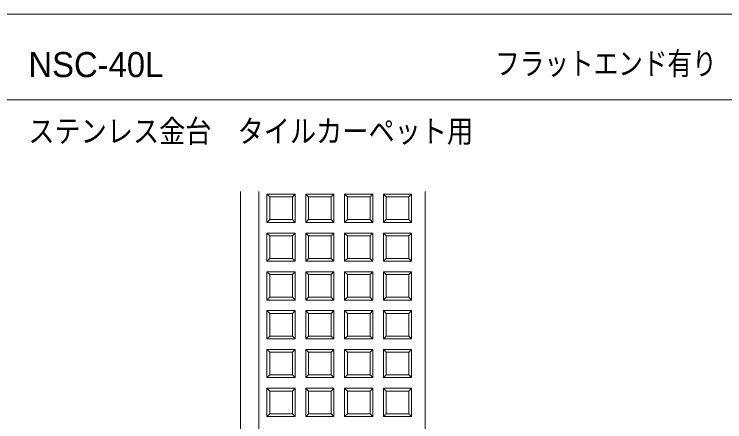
# Model space of a CAD drawing. Units: millimetres, scale not verified. Extents: x -400 to 400, y -277 to 277.
# Drawn here: x -67.2 to 86.6, y 188.7 to 276.9 of the extents above; entities that cross this region are included whole.
import ezdxf
from ezdxf.enums import TextEntityAlignment as Align

# ---------------------------------------------------------------- set-up
doc = ezdxf.new("R2010")
doc.units = ezdxf.units.MM
doc.header["$LTSCALE"] = 2
doc.layers.add('0-0_zumenwaku', color=6, linetype='Continuous', lineweight=9)
doc.layers.add('0-2_CSLAYER1', color=3, linetype='Continuous', lineweight=9)
doc.layers.add('0-1_moji', color=2, linetype='Continuous')
doc.styles.add('ＭＳ Ｐゴシック', font='')
doc.styles.get('ＭＳ Ｐゴシック').set_extended_font_data('MS PGothic')

msp = doc.modelspace()

# ---------------------------------------------------------------- linework, layer by layer
at = {"layer": '0-0_zumenwaku'}
msp.add_line((-399.615, 258.414), (257.985, 258.414), dxfattribs=at)
msp.add_lwpolyline([(-400.015, -277.062), (399.985, -277.062), (399.985, 276.938), (-400.015, 276.938)], close=True, dxfattribs=at)
at = {"layer": '0-2_CSLAYER1'}
for p, q in [((-18.251, 155.811), (-18.251, 238.547)), ((-14.251, 155.811), (-14.251, 238.547)), ((21.749, 155.773), (21.749, 238.547)), ((-11.905, 237.392), (-12.501, 237.988)), ((-6.997, 237.392), (-6.401, 237.988)), ((-6.997, 232.484), (-6.997, 237.392)), ((-6.401, 231.888), (-6.401, 237.988)), ((-3.505, 237.392), (-4.101, 237.988)), ((1.403, 237.392), (1.999, 237.988)), ((1.403, 232.484), (1.403, 237.392)), ((1.999, 231.888), (1.999, 237.988)), ((4.895, 237.392), (4.299, 237.988)), ((9.803, 237.392), (10.399, 237.988)), ((9.803, 232.484), (9.803, 237.392)), ((10.399, 231.888), (10.399, 237.988)), ((13.295, 237.392), (12.699, 237.988)), ((18.203, 237.392), (18.799, 237.988)), ((18.203, 232.484), (18.203, 237.392)), ((18.799, 231.888), (18.799, 237.988)), ((-11.905, 232.484), (-12.501, 231.888)), ((-11.905, 232.484), (-6.997, 232.484)), ((-6.997, 232.484), (-6.401, 231.888)), ((-3.505, 232.484), (-4.101, 231.888)), ((-3.505, 232.484), (1.403, 232.484)), ((1.403, 232.484), (1.999, 231.888)), ((4.895, 232.484), (4.299, 231.888)), ((4.895, 232.484), (9.803, 232.484)), ((9.803, 232.484), (10.399, 231.888)), ((13.295, 232.484), (12.699, 231.888)), ((13.295, 232.484), (18.203, 232.484)), ((18.203, 232.484), (18.799, 231.888)), ((-12.501, 231.888), (-6.401, 231.888)), ((-4.101, 231.888), (1.999, 231.888)), ((4.299, 231.888), (10.399, 231.888)), ((12.699, 231.888), (18.799, 231.888)), ((-11.905, 228.992), (-12.501, 229.588)), ((-6.997, 228.992), (-6.401, 229.588)), ((-6.401, 223.488), (-6.401, 229.588)), ((-3.505, 228.992), (-4.101, 229.588)), ((1.403, 228.992), (1.999, 229.588)), ((1.999, 223.488), (1.999, 229.588)), ((4.895, 228.992), (4.299, 229.588)), ((9.803, 228.992), (10.399, 229.588)), ((10.399, 223.488), (10.399, 229.588)), ((13.295, 228.992), (12.699, 229.588)), ((18.203, 228.992), (18.799, 229.588)), ((18.799, 223.488), (18.799, 229.588)), ((-6.997, 224.084), (-6.997, 228.992)), ((1.403, 224.084), (1.403, 228.992)), ((9.803, 224.084), (9.803, 228.992)), ((18.203, 224.084), (18.203, 228.992)), ((-11.905, 224.084), (-12.501, 223.488)), ((-12.501, 223.488), (-6.401, 223.488)), ((-11.905, 224.084), (-6.997, 224.084)), ((-6.997, 224.084), (-6.401, 223.488)), ((-3.505, 224.084), (-4.101, 223.488)), ((-4.101, 223.488), (1.999, 223.488)), ((-3.505, 224.084), (1.403, 224.084)), ((1.403, 224.084), (1.999, 223.488)), ((4.895, 224.084), (4.299, 223.488)), ((4.299, 223.488), (10.399, 223.488)), ((4.895, 224.084), (9.803, 224.084)), ((9.803, 224.084), (10.399, 223.488)), ((13.295, 224.084), (12.699, 223.488)), ((12.699, 223.488), (18.799, 223.488)), ((13.295, 224.084), (18.203, 224.084)), ((18.203, 224.084), (18.799, 223.488)), ((-11.905, 220.592), (-12.501, 221.188)), ((-6.997, 220.592), (-6.401, 221.188)), ((-6.997, 215.684), (-6.997, 220.592)), ((-6.401, 215.088), (-6.401, 221.188)), ((-3.505, 220.592), (-4.101, 221.188)), ((1.403, 220.592), (1.999, 221.188)), ((1.403, 215.684), (1.403, 220.592)), ((1.999, 215.088), (1.999, 221.188)), ((4.895, 220.592), (4.299, 221.188)), ((9.803, 220.592), (10.399, 221.188)), ((9.803, 215.684), (9.803, 220.592)), ((10.399, 215.088), (10.399, 221.188)), ((13.295, 220.592), (12.699, 221.188)), ((18.203, 220.592), (18.799, 221.188)), ((18.203, 215.684), (18.203, 220.592)), ((18.799, 215.088), (18.799, 221.188)), ((-11.905, 215.684), (-12.501, 215.088)), ((-11.905, 215.684), (-6.997, 215.684)), ((-6.997, 215.684), (-6.401, 215.088)), ((-3.505, 215.684), (-4.101, 215.088)), ((-3.505, 215.684), (1.403, 215.684)), ((1.403, 215.684), (1.999, 215.088)), ((4.895, 215.684), (4.299, 215.088)), ((4.895, 215.684), (9.803, 215.684)), ((9.803, 215.684), (10.399, 215.088)), ((13.295, 215.684), (12.699, 215.088)), ((13.295, 215.684), (18.203, 215.684)), ((18.203, 215.684), (18.799, 215.088)), ((-12.501, 215.088), (-6.401, 215.088)), ((-4.101, 215.088), (1.999, 215.088)), ((4.299, 215.088), (10.399, 215.088)), ((12.699, 215.088), (18.799, 215.088)), ((-11.905, 212.192), (-12.501, 212.788)), ((-6.997, 212.192), (-6.401, 212.788)), ((-6.997, 207.284), (-6.997, 212.192)), ((-6.401, 206.688), (-6.401, 212.788)), ((-3.505, 212.192), (-4.101, 212.788)), ((1.403, 212.192), (1.999, 212.788)), ((1.403, 207.284), (1.403, 212.192)), ((1.999, 206.688), (1.999, 212.788)), ((4.895, 212.192), (4.299, 212.788)), ((9.803, 212.192), (10.399, 212.788)), ((9.803, 207.284), (9.803, 212.192)), ((10.399, 206.688), (10.399, 212.788)), ((13.295, 212.192), (12.699, 212.788)), ((18.203, 212.192), (18.799, 212.788)), ((18.203, 207.284), (18.203, 212.192)), ((18.799, 206.688), (18.799, 212.788)), ((-11.905, 207.284), (-12.501, 206.688)), ((-12.501, 206.688), (-6.401, 206.688)), ((-11.905, 207.284), (-6.997, 207.284)), ((-6.997, 207.284), (-6.401, 206.688)), ((-3.505, 207.284), (-4.101, 206.688)), ((-4.101, 206.688), (1.999, 206.688)), ((-3.505, 207.284), (1.403, 207.284)), ((1.403, 207.284), (1.999, 206.688)), ((4.895, 207.284), (4.299, 206.688)), ((4.299, 206.688), (10.399, 206.688)), ((4.895, 207.284), (9.803, 207.284)), ((9.803, 207.284), (10.399, 206.688)), ((13.295, 207.284), (12.699, 206.688)), ((12.699, 206.688), (18.799, 206.688)), ((13.295, 207.284), (18.203, 207.284)), ((18.203, 207.284), (18.799, 206.688)), ((-11.905, 203.792), (-12.501, 204.388)), ((-6.997, 203.792), (-6.401, 204.388)), ((-6.997, 198.884), (-6.997, 203.792)), ((-6.401, 198.288), (-6.401, 204.388)), ((-3.505, 203.792), (-4.101, 204.388)), ((1.403, 203.792), (1.999, 204.388)), ((1.403, 198.884), (1.403, 203.792)), ((1.999, 198.288), (1.999, 204.388)), ((4.895, 203.792), (4.299, 204.388)), ((9.803, 203.792), (10.399, 204.388)), ((9.803, 198.884), (9.803, 203.792)), ((10.399, 198.288), (10.399, 204.388)), ((13.295, 203.792), (12.699, 204.388)), ((18.203, 203.792), (18.799, 204.388)), ((18.203, 198.884), (18.203, 203.792)), ((18.799, 198.288), (18.799, 204.388)), ((-11.905, 198.884), (-12.501, 198.288)), ((-11.905, 198.884), (-6.997, 198.884)), ((-6.997, 198.884), (-6.401, 198.288)), ((-3.505, 198.884), (-4.101, 198.288)), ((-3.505, 198.884), (1.403, 198.884)), ((1.403, 198.884), (1.999, 198.288)), ((4.895, 198.884), (4.299, 198.288)), ((4.895, 198.884), (9.803, 198.884)), ((9.803, 198.884), (10.399, 198.288)), ((13.295, 198.884), (12.699, 198.288)), ((13.295, 198.884), (18.203, 198.884)), ((18.203, 198.884), (18.799, 198.288)), ((-12.501, 198.288), (-6.401, 198.288)), ((-4.101, 198.288), (1.999, 198.288)), ((4.299, 198.288), (10.399, 198.288)), ((12.699, 198.288), (18.799, 198.288)), ((-11.905, 195.392), (-12.501, 195.988)), ((-6.997, 195.392), (-6.401, 195.988)), ((-6.997, 190.484), (-6.997, 195.392)), ((-6.401, 189.888), (-6.401, 195.988)), ((-3.505, 195.392), (-4.101, 195.988)), ((1.403, 195.392), (1.999, 195.988)), ((1.403, 190.484), (1.403, 195.392)), ((1.999, 189.888), (1.999, 195.988)), ((4.895, 195.392), (4.299, 195.988)), ((9.803, 195.392), (10.399, 195.988)), ((9.803, 190.484), (9.803, 195.392)), ((10.399, 189.888), (10.399, 195.988)), ((13.295, 195.392), (12.699, 195.988)), ((18.203, 195.392), (18.799, 195.988)), ((18.203, 190.484), (18.203, 195.392)), ((18.799, 189.888), (18.799, 195.988)), ((-11.905, 190.484), (-12.501, 189.888)), ((-12.501, 189.888), (-6.401, 189.888)), ((-11.905, 190.484), (-6.997, 190.484)), ((-6.997, 190.484), (-6.401, 189.888)), ((-3.505, 190.484), (-4.101, 189.888)), ((-4.101, 189.888), (1.999, 189.888)), ((-3.505, 190.484), (1.403, 190.484)), ((1.403, 190.484), (1.999, 189.888)), ((4.895, 190.484), (4.299, 189.888)), ((4.299, 189.888), (10.399, 189.888)), ((4.895, 190.484), (9.803, 190.484)), ((9.803, 190.484), (10.399, 189.888)), ((13.295, 190.484), (12.699, 189.888)), ((12.699, 189.888), (18.799, 189.888)), ((13.295, 190.484), (18.203, 190.484)), ((18.203, 190.484), (18.799, 189.888))]:
    msp.add_line(p, q, dxfattribs=at)
for points in [[(-12.501, 231.888), (-12.501, 237.988), (-6.401, 237.988)], [(-11.905, 232.484), (-11.905, 237.392), (-6.997, 237.392)], [(-4.101, 231.888), (-4.101, 237.988), (1.999, 237.988)], [(-3.505, 232.484), (-3.505, 237.392), (1.403, 237.392)], [(4.299, 231.888), (4.299, 237.988), (10.399, 237.988)], [(4.895, 232.484), (4.895, 237.392), (9.803, 237.392)], [(12.699, 231.888), (12.699, 237.988), (18.799, 237.988)], [(13.295, 232.484), (13.295, 237.392), (18.203, 237.392)], [(-12.501, 223.488), (-12.501, 229.588), (-6.401, 229.588)], [(-4.101, 223.488), (-4.101, 229.588), (1.999, 229.588)], [(4.299, 223.488), (4.299, 229.588), (10.399, 229.588)], [(12.699, 223.488), (12.699, 229.588), (18.799, 229.588)], [(-11.905, 224.084), (-11.905, 228.992), (-6.997, 228.992)], [(-3.505, 224.084), (-3.505, 228.992), (1.403, 228.992)], [(4.895, 224.084), (4.895, 228.992), (9.803, 228.992)], [(13.295, 224.084), (13.295, 228.992), (18.203, 228.992)], [(-12.501, 215.088), (-12.501, 221.188), (-6.401, 221.188)], [(-11.905, 215.684), (-11.905, 220.592), (-6.997, 220.592)], [(-4.101, 215.088), (-4.101, 221.188), (1.999, 221.188)], [(-3.505, 215.684), (-3.505, 220.592), (1.403, 220.592)], [(4.299, 215.088), (4.299, 221.188), (10.399, 221.188)], [(4.895, 215.684), (4.895, 220.592), (9.803, 220.592)], [(12.699, 215.088), (12.699, 221.188), (18.799, 221.188)], [(13.295, 215.684), (13.295, 220.592), (18.203, 220.592)], [(-12.501, 206.688), (-12.501, 212.788), (-6.401, 212.788)], [(-11.905, 207.284), (-11.905, 212.192), (-6.997, 212.192)], [(-4.101, 206.688), (-4.101, 212.788), (1.999, 212.788)], [(-3.505, 207.284), (-3.505, 212.192), (1.403, 212.192)], [(4.299, 206.688), (4.299, 212.788), (10.399, 212.788)], [(4.895, 207.284), (4.895, 212.192), (9.803, 212.192)], [(12.699, 206.688), (12.699, 212.788), (18.799, 212.788)], [(13.295, 207.284), (13.295, 212.192), (18.203, 212.192)], [(-12.501, 198.288), (-12.501, 204.388), (-6.401, 204.388)], [(-11.905, 198.884), (-11.905, 203.792), (-6.997, 203.792)], [(-4.101, 198.288), (-4.101, 204.388), (1.999, 204.388)], [(-3.505, 198.884), (-3.505, 203.792), (1.403, 203.792)], [(4.299, 198.288), (4.299, 204.388), (10.399, 204.388)], [(4.895, 198.884), (4.895, 203.792), (9.803, 203.792)], [(12.699, 198.288), (12.699, 204.388), (18.799, 204.388)], [(13.295, 198.884), (13.295, 203.792), (18.203, 203.792)], [(-12.501, 189.888), (-12.501, 195.988), (-6.401, 195.988)], [(-11.905, 190.484), (-11.905, 195.392), (-6.997, 195.392)], [(-4.101, 189.888), (-4.101, 195.988), (1.999, 195.988)], [(-3.505, 190.484), (-3.505, 195.392), (1.403, 195.392)], [(4.299, 189.888), (4.299, 195.988), (10.399, 195.988)], [(4.895, 190.484), (4.895, 195.392), (9.803, 195.392)], [(12.699, 189.888), (12.699, 195.988), (18.799, 195.988)], [(13.295, 190.484), (13.295, 195.392), (18.203, 195.392)]]:
    msp.add_lwpolyline(points, dxfattribs=at)

# ---------------------------------------------------------------- texts
at = {"layer": '0-1_moji', "style": 'ＭＳ Ｐゴシック'}
for s, width, p in [('フラットエンド有り', 0.8, (36.868, 262.365)), ('ステンレス金台\u3000タイルカーペット用', 0.85, (-64.134, 247.733))]:
    msp.add_text(s, height=4.883, dxfattribs=dict(at, width=width)).set_placement(p, align=Align.BOTTOM_LEFT)
msp.add_text('NSC-40L', height=5.423, dxfattribs=at).set_placement((-64.11, 261.698), align=Align.BOTTOM_LEFT)

doc.saveas('drawing.dxf')
